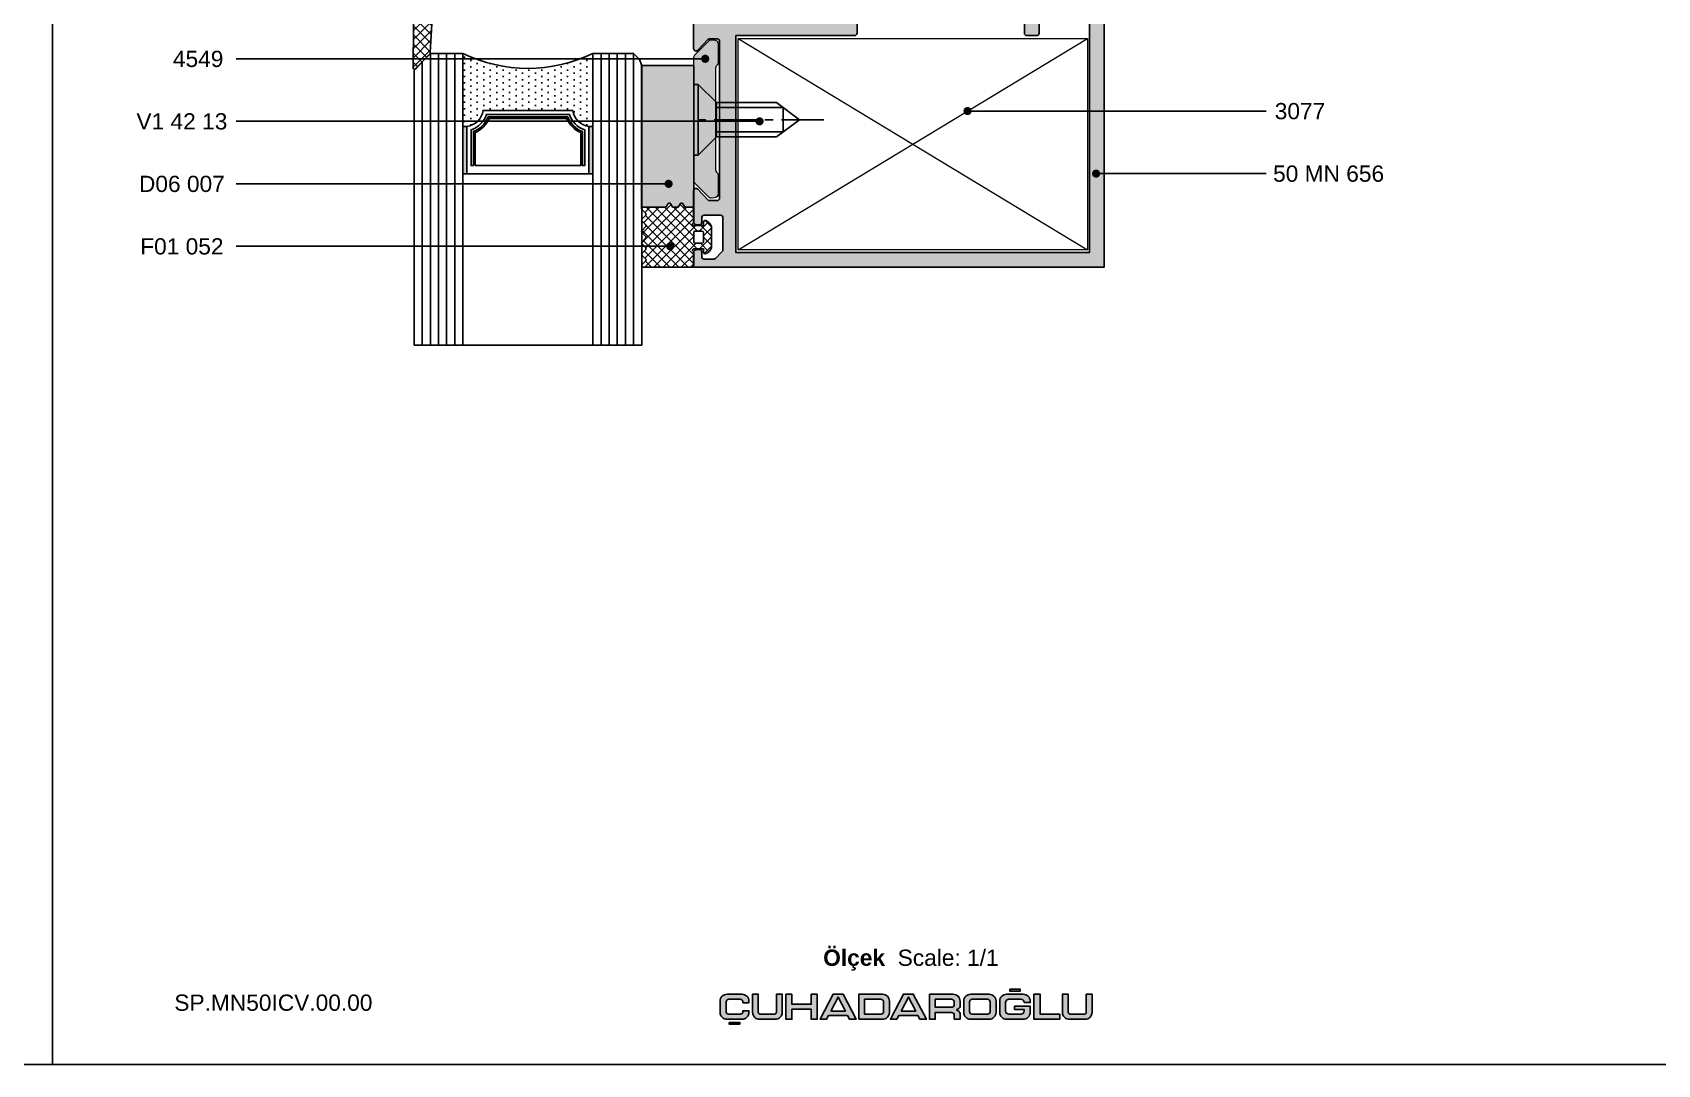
# Model space of a CAD drawing. Header units: millimetres. Extents: x 12 to 3612, y 18 to 315.
# Drawn here: x 2350 to 2550, y 17.9 to 144.8 of the extents above; entities that cross this region are included whole.
import ezdxf

# ---------------------------------------------------------------- set-up
doc = ezdxf.new("R2010")
doc.units = ezdxf.units.MM
doc.linetypes.add('AXES', pattern=[20, 12.5, -2.5, 2.5, -2.5])
for name, color, linetype in [('Aksesuar', 7, 'Continuous'), ('ANTET', 140, 'Continuous'), ('antet_k', 7, 'Continuous'), ('Bütil', 50, 'Continuous')]:
    doc.layers.add(name, color=color, linetype=linetype)
doc.styles.get("Standard").update_dxf_attribs({"font": 'arial.ttf'})
doc.dimstyles.new('ISO-25', dxfattribs={"dimtxt": 2.5, "dimasz": 2.5, "dimexe": 1.25, "dimexo": 0.625, "dimtad": 1, "dimtxsty": 'Standard', "dimcen": 2.5, "dimadec": 0, "dimazin": 0, "dimtfac": 1, "dimtmove": 0, "dimatfit": 3, "dimfxl": 1, "dimarcsym": 0})

# ---------------------------------------------------------------- blocks, each defined once
blk = doc.blocks.new('ÇUHADAROĞLU')
at = {"layer": 'ANTET'}
h = blk.add_hatch(color=7, dxfattribs=at)
h.paths.add_polyline_path([(159.1, 19.64, -0.414214), (159.42, 19.96), (160.84, 19.96, -0.414214), (161.16, 19.64), (161.16, 19.54), (161.9, 19.54), (161.9, 19.73, 0.414214), (161.05, 20.59), (159.21, 20.59, 0.414214), (158.36, 19.73), (158.36, 18.36, 0.414214), (159.21, 17.51), (161.05, 17.51, 0.414214), (161.9, 18.36), (161.9, 18.55), (161.16, 18.55), (161.16, 18.46, -0.414214), (160.84, 18.13), (159.42, 18.13, -0.414214), (159.1, 18.46)])
h.paths.add_polyline_path([(159.48, 17.12), (159.48, 16.9), (160.78, 16.9), (160.78, 17.12)])
h.paths.add_polyline_path([(165.15, 17.51, 0.414214), (166, 18.36), (166, 20.59), (165.29, 20.59), (165.29, 18.39, -0.414214), (165.03, 18.13), (163.32, 18.13, -0.414214), (163.06, 18.39), (163.06, 20.59), (162.35, 20.59), (162.35, 18.36, 0.414214), (163.2, 17.51)])
h.paths.add_polyline_path([(167.19, 18.73), (169.58, 18.73), (169.58, 17.51), (170.32, 17.51), (170.32, 20.59), (169.58, 20.59), (169.58, 19.36), (167.19, 19.36), (167.19, 20.59), (166.45, 20.59), (166.45, 17.51), (167.19, 17.51)])
h.paths.add_polyline_path([(170.66, 17.51), (171.46, 17.51), (171.69, 17.95), (174.05, 17.95), (174.29, 17.51), (175.09, 17.51), (173.48, 20.6), (172.27, 20.6)])
h.paths.add_polyline_path([(171.97, 18.49), (172.87, 20.23), (173.78, 18.49)], flags=16)
h.paths.add_polyline_path([(175.43, 17.51), (178.34, 17.51, 0.414214), (179.19, 18.36), (179.19, 19.73, 0.414214), (178.34, 20.59), (175.43, 20.59)])
h.paths.add_polyline_path([(176.14, 19.96), (178.15, 19.96, -0.414214), (178.47, 19.64), (178.47, 18.46, -0.414214), (178.15, 18.13), (176.14, 18.13)], flags=16)
h.paths.add_polyline_path([(180.34, 17.95), (182.7, 17.95), (182.94, 17.51), (183.74, 17.51), (182.13, 20.6), (180.92, 20.6), (179.31, 17.51), (180.11, 17.51)])
h.paths.add_polyline_path([(180.62, 18.49), (181.52, 20.23), (182.43, 18.49)], flags=16)
h.paths.add_polyline_path([(184.84, 18.34), (186.84, 18.34, -0.414214), (187.17, 18.02), (187.17, 17.51), (187.88, 17.51), (187.88, 18.21, 0.203358), (187.78, 18.44, 0.098259), (187.5, 18.62), (187.5, 18.7, 0.058399), (187.74, 18.83, 0.246853), (187.88, 19.09), (187.88, 19.73, 0.414214), (187.03, 20.59), (184.13, 20.59), (184.13, 17.51), (184.84, 17.51)])
h.paths.add_polyline_path([(184.84, 18.99), (184.84, 19.96), (186.82, 19.96, -0.414214), (187.17, 19.61), (187.17, 19.31, -0.414214), (186.84, 18.99)], flags=16)
h.paths.add_polyline_path([(191.45, 17.51, 0.414214), (192.31, 18.36), (192.31, 19.73, 0.414214), (191.45, 20.59), (189.19, 20.59, 0.414214), (188.33, 19.73), (188.33, 18.36, 0.414214), (189.19, 17.51)])
h.paths.add_polyline_path([(189.37, 18.13, -0.414214), (189.05, 18.46), (189.05, 19.64, -0.414214), (189.37, 19.96), (191.27, 19.96, -0.414214), (191.59, 19.64), (191.59, 18.46, -0.414214), (191.27, 18.13)], flags=16)
h.paths.add_polyline_path([(193.61, 17.51), (195.66, 17.51, 0.414214), (196.51, 18.36), (196.51, 19.11), (194.59, 19.11), (194.59, 18.7), (195.78, 18.7), (195.78, 18.54, -0.414214), (195.37, 18.13), (193.9, 18.13, -0.414214), (193.49, 18.54), (193.49, 19.55, -0.414214), (193.9, 19.96), (195.37, 19.96, -0.407741), (195.78, 19.56), (196.51, 19.56), (196.51, 19.73, 0.414214), (195.66, 20.59), (193.61, 20.59, 0.414214), (192.76, 19.73), (192.76, 18.36, 0.414214)])
h.paths.add_polyline_path([(195.28, 20.97), (195.28, 21.19), (193.99, 21.19), (193.99, 20.97)])
h.paths.add_polyline_path([(200.14, 17.51), (200.14, 18.13), (197.76, 18.13), (197.76, 20.59), (196.97, 20.59), (196.97, 17.51)])
h.paths.add_polyline_path([(201.2, 18.39), (201.2, 20.59), (200.48, 20.59), (200.48, 18.36, 0.414214), (201.34, 17.51), (203.28, 17.51, 0.414214), (204.13, 18.36), (204.13, 20.59), (203.42, 20.59), (203.42, 18.39, -0.414214), (203.16, 18.13), (201.46, 18.13, -0.414214)])
h = blk.add_hatch(color=7, dxfattribs=at)
h.paths.add_polyline_path([(159.1, 19.64, -0.414214), (159.42, 19.96), (160.84, 19.96, -0.414214), (161.16, 19.64), (161.16, 19.54), (161.9, 19.54), (161.9, 19.73, 0.414214), (161.05, 20.59), (159.21, 20.59, 0.414214), (158.36, 19.73), (158.36, 18.36, 0.414214), (159.21, 17.51), (161.05, 17.51, 0.414214), (161.9, 18.36), (161.9, 18.55), (161.16, 18.55), (161.16, 18.46, -0.414214), (160.84, 18.13), (159.42, 18.13, -0.414214), (159.1, 18.46)])
h.paths.add_polyline_path([(159.48, 17.12), (159.48, 16.9), (160.78, 16.9), (160.78, 17.12)])
h.paths.add_polyline_path([(165.15, 17.51, 0.414214), (166, 18.36), (166, 20.59), (165.29, 20.59), (165.29, 18.39, -0.414214), (165.03, 18.13), (163.32, 18.13, -0.414214), (163.06, 18.39), (163.06, 20.59), (162.35, 20.59), (162.35, 18.36, 0.414214), (163.2, 17.51)])
h.paths.add_polyline_path([(167.19, 18.73), (169.58, 18.73), (169.58, 17.51), (170.32, 17.51), (170.32, 20.59), (169.58, 20.59), (169.58, 19.36), (167.19, 19.36), (167.19, 20.59), (166.45, 20.59), (166.45, 17.51), (167.19, 17.51)])
h.paths.add_polyline_path([(170.66, 17.51), (171.46, 17.51), (171.69, 17.95), (174.05, 17.95), (174.29, 17.51), (175.09, 17.51), (173.48, 20.6), (172.27, 20.6)])
h.paths.add_polyline_path([(171.97, 18.49), (172.87, 20.23), (173.78, 18.49)], flags=16)
h.paths.add_polyline_path([(175.43, 17.51), (178.34, 17.51, 0.414214), (179.19, 18.36), (179.19, 19.73, 0.414214), (178.34, 20.59), (175.43, 20.59)])
h.paths.add_polyline_path([(176.14, 19.96), (178.15, 19.96, -0.414214), (178.47, 19.64), (178.47, 18.46, -0.414214), (178.15, 18.13), (176.14, 18.13)], flags=16)
h.paths.add_polyline_path([(180.34, 17.95), (182.7, 17.95), (182.94, 17.51), (183.74, 17.51), (182.13, 20.6), (180.92, 20.6), (179.31, 17.51), (180.11, 17.51)])
h.paths.add_polyline_path([(180.62, 18.49), (181.52, 20.23), (182.43, 18.49)], flags=16)
h.paths.add_polyline_path([(184.84, 18.34), (186.84, 18.34, -0.414214), (187.17, 18.02), (187.17, 17.51), (187.88, 17.51), (187.88, 18.21, 0.203358), (187.78, 18.44, 0.098259), (187.5, 18.62), (187.5, 18.7, 0.058399), (187.74, 18.83, 0.246853), (187.88, 19.09), (187.88, 19.73, 0.414214), (187.03, 20.59), (184.13, 20.59), (184.13, 17.51), (184.84, 17.51)])
h.paths.add_polyline_path([(184.84, 18.99), (184.84, 19.96), (186.82, 19.96, -0.414214), (187.17, 19.61), (187.17, 19.31, -0.414214), (186.84, 18.99)], flags=16)
h.paths.add_polyline_path([(191.45, 17.51, 0.414214), (192.31, 18.36), (192.31, 19.73, 0.414214), (191.45, 20.59), (189.19, 20.59, 0.414214), (188.33, 19.73), (188.33, 18.36, 0.414214), (189.19, 17.51)])
h.paths.add_polyline_path([(189.37, 18.13, -0.414214), (189.05, 18.46), (189.05, 19.64, -0.414214), (189.37, 19.96), (191.27, 19.96, -0.414214), (191.59, 19.64), (191.59, 18.46, -0.414214), (191.27, 18.13)], flags=16)
h.paths.add_polyline_path([(193.61, 17.51), (195.66, 17.51, 0.414214), (196.51, 18.36), (196.51, 19.11), (194.59, 19.11), (194.59, 18.7), (195.78, 18.7), (195.78, 18.54, -0.414214), (195.37, 18.13), (193.9, 18.13, -0.414214), (193.49, 18.54), (193.49, 19.55, -0.414214), (193.9, 19.96), (195.37, 19.96, -0.407741), (195.78, 19.56), (196.51, 19.56), (196.51, 19.73, 0.414214), (195.66, 20.59), (193.61, 20.59, 0.414214), (192.76, 19.73), (192.76, 18.36, 0.414214)])
h.paths.add_polyline_path([(195.28, 20.97), (195.28, 21.19), (193.99, 21.19), (193.99, 20.97)])
h.paths.add_polyline_path([(200.14, 17.51), (200.14, 18.13), (197.76, 18.13), (197.76, 20.59), (196.97, 20.59), (196.97, 17.51)])
h.paths.add_polyline_path([(201.2, 18.39), (201.2, 20.59), (200.48, 20.59), (200.48, 18.36, 0.414214), (201.34, 17.51), (203.28, 17.51, 0.414214), (204.13, 18.36), (204.13, 20.59), (203.42, 20.59), (203.42, 18.39, -0.414214), (203.16, 18.13), (201.46, 18.13, -0.414214)])
at = {"layer": 'ANTET', "color": 7}
for points in [[(159.42, 18.13, -0.414214), (159.1, 18.46), (159.1, 19.64, -0.414214), (159.42, 19.96), (160.84, 19.96, -0.414214), (161.16, 19.64), (161.16, 19.54), (161.9, 19.54), (161.9, 19.73, 0.414214), (161.05, 20.59), (159.21, 20.59, 0.414214), (158.36, 19.73), (158.36, 18.36, 0.414214), (159.21, 17.51), (161.05, 17.51, 0.414214), (161.9, 18.36), (161.9, 18.55), (161.16, 18.55), (161.16, 18.46, -0.414214), (160.84, 18.13)], [(159.42, 18.13, -0.414214), (159.1, 18.46), (159.1, 19.64, -0.414214), (159.42, 19.96), (160.84, 19.96, -0.414214), (161.16, 19.64), (161.16, 19.54), (161.9, 19.54), (161.9, 19.73, 0.414214), (161.05, 20.59), (159.21, 20.59, 0.414214), (158.36, 19.73), (158.36, 18.36, 0.414214), (159.21, 17.51), (161.05, 17.51, 0.414214), (161.9, 18.36), (161.9, 18.55), (161.16, 18.55), (161.16, 18.46, -0.414214), (160.84, 18.13)], [(165.03, 18.13), (163.32, 18.13, -0.414214), (163.06, 18.39), (163.06, 20.59), (162.35, 20.59), (162.35, 18.36, 0.414214), (163.2, 17.51), (165.15, 17.51, 0.414214), (166, 18.36), (166, 20.59), (165.29, 20.59), (165.29, 18.39, -0.414214)], [(165.03, 18.13), (163.32, 18.13, -0.414214), (163.06, 18.39), (163.06, 20.59), (162.35, 20.59), (162.35, 18.36, 0.414214), (163.2, 17.51), (165.15, 17.51, 0.414214), (166, 18.36), (166, 20.59), (165.29, 20.59), (165.29, 18.39, -0.414214)], [(175.43, 17.51), (175.43, 20.59), (178.34, 20.59, -0.414214), (179.19, 19.73), (179.19, 18.36, -0.414214), (178.34, 17.51)], [(175.43, 17.51), (175.43, 20.59), (178.34, 20.59, -0.414214), (179.19, 19.73), (179.19, 18.36, -0.414214), (178.34, 17.51)], [(187.88, 18.21), (187.88, 17.51), (187.17, 17.51), (187.17, 18.02, 0.414214), (186.84, 18.34), (184.84, 18.34), (184.84, 17.51), (184.13, 17.51), (184.13, 20.59), (187.03, 20.59, -0.414214), (187.88, 19.73), (187.88, 19.09, -0.246853), (187.74, 18.83, -0.058399), (187.5, 18.7), (187.5, 18.62, -0.098259), (187.78, 18.44, -0.203358)], [(187.88, 18.21), (187.88, 17.51), (187.17, 17.51), (187.17, 18.02, 0.414214), (186.84, 18.34), (184.84, 18.34), (184.84, 17.51), (184.13, 17.51), (184.13, 20.59), (187.03, 20.59, -0.414214), (187.88, 19.73), (187.88, 19.09, -0.246853), (187.74, 18.83, -0.058399), (187.5, 18.7), (187.5, 18.62, -0.098259), (187.78, 18.44, -0.203358)], [(191.45, 17.51), (189.19, 17.51, -0.414214), (188.33, 18.36), (188.33, 19.73, -0.414214), (189.19, 20.59), (191.45, 20.59, -0.414214), (192.31, 19.73), (192.31, 18.36, -0.414214)], [(191.45, 17.51), (189.19, 17.51, -0.414214), (188.33, 18.36), (188.33, 19.73, -0.414214), (189.19, 20.59), (191.45, 20.59, -0.414214), (192.31, 19.73), (192.31, 18.36, -0.414214)], [(195.78, 18.54), (195.78, 18.7), (194.59, 18.7), (194.59, 19.11), (196.51, 19.11), (196.51, 18.36, -0.414214), (195.66, 17.51), (193.61, 17.51, -0.414214), (192.76, 18.36), (192.76, 19.73, -0.414214), (193.61, 20.59), (195.66, 20.59, -0.414214), (196.51, 19.73), (196.51, 19.56), (195.78, 19.56, 0.407741), (195.37, 19.96), (193.9, 19.96, 0.414214), (193.49, 19.55), (193.49, 18.54, 0.414214), (193.9, 18.13), (195.37, 18.13, 0.414214)], [(195.78, 18.54), (195.78, 18.7), (194.59, 18.7), (194.59, 19.11), (196.51, 19.11), (196.51, 18.36, -0.414214), (195.66, 17.51), (193.61, 17.51, -0.414214), (192.76, 18.36), (192.76, 19.73, -0.414214), (193.61, 20.59), (195.66, 20.59, -0.414214), (196.51, 19.73), (196.51, 19.56), (195.78, 19.56, 0.407741), (195.37, 19.96), (193.9, 19.96, 0.414214), (193.49, 19.55), (193.49, 18.54, 0.414214), (193.9, 18.13), (195.37, 18.13, 0.414214)], [(201.34, 17.51), (203.28, 17.51, 0.414214), (204.13, 18.36), (204.13, 20.59), (203.42, 20.59), (203.42, 18.39, -0.414214), (203.16, 18.13), (201.46, 18.13, -0.414214), (201.2, 18.39), (201.2, 20.59), (200.48, 20.59), (200.48, 18.36, 0.414214)], [(201.34, 17.51), (203.28, 17.51, 0.414214), (204.13, 18.36), (204.13, 20.59), (203.42, 20.59), (203.42, 18.39, -0.414214), (203.16, 18.13), (201.46, 18.13, -0.414214), (201.2, 18.39), (201.2, 20.59), (200.48, 20.59), (200.48, 18.36, 0.414214)], [(178.47, 19.64, 0.414214), (178.15, 19.96), (176.14, 19.96), (176.14, 18.13), (178.15, 18.13, 0.414214), (178.47, 18.46)], [(178.47, 19.64, 0.414214), (178.15, 19.96), (176.14, 19.96), (176.14, 18.13), (178.15, 18.13, 0.414214), (178.47, 18.46)], [(186.82, 19.96, -0.414214), (187.17, 19.61), (187.17, 19.31, -0.414214), (186.84, 18.99), (184.84, 18.99), (184.84, 19.96)], [(186.82, 19.96, -0.414214), (187.17, 19.61), (187.17, 19.31, -0.414214), (186.84, 18.99), (184.84, 18.99), (184.84, 19.96)], [(191.59, 19.64), (191.59, 18.46, -0.414214), (191.27, 18.13), (189.37, 18.13, -0.414214), (189.05, 18.46), (189.05, 19.64, -0.414214), (189.37, 19.96), (191.27, 19.96, -0.414214)], [(191.59, 19.64), (191.59, 18.46, -0.414214), (191.27, 18.13), (189.37, 18.13, -0.414214), (189.05, 18.46), (189.05, 19.64, -0.414214), (189.37, 19.96), (191.27, 19.96, -0.414214)]]:
    blk.add_lwpolyline(points, format="xyb", close=True, dxfattribs=at)
for points in [[(167.19, 20.59), (167.19, 19.36), (169.58, 19.36), (169.58, 20.59), (170.32, 20.59), (170.32, 17.51), (169.58, 17.51), (169.58, 18.73), (167.19, 18.73), (167.19, 17.51), (166.45, 17.51), (166.45, 20.59)], [(167.19, 20.59), (167.19, 19.36), (169.58, 19.36), (169.58, 20.59), (170.32, 20.59), (170.32, 17.51), (169.58, 17.51), (169.58, 18.73), (167.19, 18.73), (167.19, 17.51), (166.45, 17.51), (166.45, 20.59)], [(171.46, 17.51), (171.69, 17.95), (174.05, 17.95), (174.29, 17.51), (175.09, 17.51), (173.48, 20.6), (172.27, 20.6), (170.66, 17.51)], [(171.46, 17.51), (171.69, 17.95), (174.05, 17.95), (174.29, 17.51), (175.09, 17.51), (173.48, 20.6), (172.27, 20.6), (170.66, 17.51)], [(171.97, 18.49), (173.78, 18.49), (172.87, 20.23)], [(171.97, 18.49), (173.78, 18.49), (172.87, 20.23)], [(180.11, 17.51), (180.34, 17.95), (182.7, 17.95), (182.94, 17.51), (183.74, 17.51), (182.13, 20.6), (180.92, 20.6), (179.31, 17.51)], [(180.11, 17.51), (180.34, 17.95), (182.7, 17.95), (182.94, 17.51), (183.74, 17.51), (182.13, 20.6), (180.92, 20.6), (179.31, 17.51)], [(180.62, 18.49), (182.43, 18.49), (181.52, 20.23)], [(180.62, 18.49), (182.43, 18.49), (181.52, 20.23)], [(193.99, 21.19), (193.99, 20.97), (195.28, 20.97), (195.28, 21.19)], [(193.99, 21.19), (193.99, 20.97), (195.28, 20.97), (195.28, 21.19)], [(196.97, 20.59), (196.97, 17.51), (200.14, 17.51), (200.14, 18.13), (197.76, 18.13), (197.76, 20.59)], [(196.97, 20.59), (196.97, 17.51), (200.14, 17.51), (200.14, 18.13), (197.76, 18.13), (197.76, 20.59)], [(159.48, 17.12), (159.48, 16.9), (160.78, 16.9), (160.78, 17.12)], [(159.48, 17.12), (159.48, 16.9), (160.78, 16.9), (160.78, 17.12)]]:
    blk.add_lwpolyline(points, close=True, dxfattribs=at)
blk = doc.blocks.new('SP.KTGR.1A')
at = {"insert": (-248.38, 1804.14), "char_height": 2, "width": 54.4479, "attachment_point": 1}
blk.add_mtext('{\\pxql;\\fArial Unicode MS|b0|i0|c0|p34;{\\C7;SP.MN50ICV.00.00}}', dxfattribs=at)
blk = doc.blocks.new('MN50 ICV SİP. KAT. SYF.')
at = {"layer": 'antet_k', "color": 252}
blk.add_lwpolyline([(196.74, 36.05), (196.74, 333.05), (406.74, 333.05), (406.74, 36.05)], close=True, dxfattribs=at)
for name, p in [('SP.KTGR.1A', (460.11, -1759.48)), ('ÇUHADAROĞLU', (120.53, 24.11))]:
    blk.add_blockref(name, p)
blk = doc.blocks.new('50MN656')
at = {"ltscale": 10}
h = blk.add_hatch(color=252, dxfattribs=at)
h.paths.add_polyline_path([(-1916.18, 2800.19), (-1916.18, 2850.69), (-1970.88, 2850.69, 0.414214), (-1971.18, 2850.39), (-1971.18, 2846.19), (-1969.82, 2846.19, 0.267949), (-1969.56, 2846.34), (-1969.32, 2846.74, 0.57735), (-1969.58, 2847.19), (-1969.98, 2847.19), (-1969.98, 2848.39, -0.414214), (-1969.48, 2848.89), (-1966.08, 2848.89, -0.414214), (-1965.58, 2848.39), (-1965.58, 2847.19), (-1965.98, 2847.19, 0.57735), (-1966.24, 2846.74), (-1966.01, 2846.34, 0.267949), (-1965.75, 2846.19), (-1963.51, 2846.19, 0.267949), (-1963.25, 2846.34), (-1963.02, 2846.74, 0.57735), (-1963.28, 2847.19), (-1964.18, 2847.19), (-1964.18, 2848.89), (-1949.18, 2848.89), (-1949.18, 2847.19), (-1950.19, 2847.19, 0.520567), (-1950.47, 2846.79), (-1950.3, 2846.32, 0.315299), (-1949.83, 2845.99), (-1949.18, 2845.99), (-1949.18, 2842.69), (-1950.38, 2842.69, 0.198912), (-1950.6, 2842.61), (-1950.82, 2842.38, -0.198912), (-1951.03, 2842.29), (-1953.18, 2842.29, 0.414214), (-1953.68, 2841.79), (-1953.68, 2838.55, 0.267949), (-1953.53, 2838.29), (-1953.43, 2838.23, 0.131652), (-1953.28, 2838.19), (-1952.48, 2838.19, 0.414214), (-1952.18, 2838.49), (-1952.18, 2839.5, 0.065543), (-1952.19, 2839.57), (-1952.47, 2840.62, -0.57735), (-1952.11, 2840.98), (-1951.06, 2840.7, 0.065543), (-1950.99, 2840.69), (-1950.68, 2840.69, 0.065543), (-1950.61, 2840.7), (-1949.56, 2840.98, -0.493145), (-1949.18, 2840.69), (-1949.18, 2830.99), (-1948.88, 2830.69), (-1949.18, 2830.39), (-1949.18, 2820.69, -0.493145), (-1949.56, 2820.4), (-1950.61, 2820.68, 0.065543), (-1950.68, 2820.69), (-1950.99, 2820.69, 0.065543), (-1951.06, 2820.68), (-1952.11, 2820.4, -0.57735), (-1952.47, 2820.77), (-1952.19, 2821.82, 0.065543), (-1952.18, 2821.89), (-1952.18, 2822.89, 0.414214), (-1952.48, 2823.19), (-1953.28, 2823.19, 0.131652), (-1953.43, 2823.15), (-1953.53, 2823.1, 0.267949), (-1953.68, 2822.84), (-1953.68, 2819.19, 0.414214), (-1953.18, 2818.69), (-1952.48, 2818.69, 0.198912), (-1952.27, 2818.78), (-1952.05, 2819.01, -0.198912), (-1951.84, 2819.09), (-1951.03, 2819.09, -0.198912), (-1950.82, 2819.01), (-1950.6, 2818.78, 0.198912), (-1950.38, 2818.69), (-1946.78, 2818.69, -0.414214), (-1946.48, 2818.39), (-1946.48, 2809.49, -0.414214), (-1946.78, 2809.19), (-1953.38, 2809.19, 0.414214), (-1953.68, 2808.89), (-1953.68, 2807.49, 0.414214), (-1953.38, 2807.19), (-1946.78, 2807.19, -0.414214), (-1946.48, 2806.89), (-1946.48, 2800.49, 0.414214), (-1946.18, 2800.19), (-1943.08, 2800.19, 0.680876), (-1942.88, 2800.71), (-1944.19, 2801.93, -0.208), (-1944.28, 2802.15), (-1944.28, 2803.09, -0.414214), (-1943.98, 2803.39), (-1924.68, 2803.39, -0.414214), (-1924.38, 2803.09), (-1924.38, 2802.15, -0.208), (-1924.48, 2801.93), (-1925.79, 2800.71, 0.680876), (-1925.58, 2800.19), (-1921.74, 2800.19, 0.267949), (-1921.48, 2800.34), (-1921.42, 2800.44, 0.131652), (-1921.38, 2800.59), (-1921.38, 2800.89, 0.414214), (-1921.68, 2801.19), (-1922.28, 2801.19, -0.414214), (-1922.58, 2801.49), (-1922.58, 2803.49, -0.414214), (-1922.28, 2803.79), (-1918.31, 2803.79, -0.198912), (-1918.1, 2803.71), (-1917.27, 2802.88, -0.198912), (-1917.18, 2802.67), (-1917.18, 2801.49, -0.414214), (-1917.48, 2801.19), (-1918.08, 2801.19, 0.414214), (-1918.38, 2800.89), (-1918.38, 2800.59, 0.131652), (-1918.34, 2800.44), (-1918.29, 2800.34, 0.267949), (-1918.03, 2800.19)])
h.paths.add_polyline_path([(-1944.68, 2819.99), (-1944.68, 2805.39), (-1917.98, 2805.39), (-1917.98, 2848.89), (-1947.18, 2848.89), (-1947.18, 2842.99, 0.414214), (-1946.88, 2842.69), (-1944.98, 2842.69, -0.414214), (-1944.68, 2842.39), (-1944.68, 2841.19, -0.414214), (-1944.98, 2840.89), (-1946.88, 2840.89, 0.414214), (-1947.18, 2840.59), (-1947.18, 2820.29), (-1944.98, 2820.29, -0.414214)], flags=16)
at = {"color": 252, "ltscale": 10}
for points in [[(-1916.18, 2800.19), (-1916.18, 2850.69), (-1970.88, 2850.69, 0.414214), (-1971.18, 2850.39), (-1971.18, 2846.19), (-1969.82, 2846.19, 0.267949), (-1969.56, 2846.34), (-1969.32, 2846.74, 0.57735), (-1969.58, 2847.19), (-1969.98, 2847.19), (-1969.98, 2848.39, -0.414214), (-1969.48, 2848.89), (-1966.08, 2848.89, -0.414214), (-1965.58, 2848.39), (-1965.58, 2847.19), (-1965.98, 2847.19, 0.57735), (-1966.24, 2846.74), (-1966.01, 2846.34, 0.267949), (-1965.75, 2846.19), (-1963.51, 2846.19, 0.267949), (-1963.25, 2846.34), (-1963.02, 2846.74, 0.57735), (-1963.28, 2847.19), (-1964.18, 2847.19), (-1964.18, 2848.89), (-1949.18, 2848.89), (-1949.18, 2847.19), (-1950.19, 2847.19, 0.520567), (-1950.47, 2846.79), (-1950.3, 2846.32, 0.315299), (-1949.83, 2845.99), (-1949.18, 2845.99), (-1949.18, 2842.69), (-1950.38, 2842.69, 0.198912), (-1950.6, 2842.61), (-1950.82, 2842.38, -0.198912), (-1951.03, 2842.29), (-1953.18, 2842.29, 0.414214), (-1953.68, 2841.79), (-1953.68, 2838.55, 0.267949), (-1953.53, 2838.29), (-1953.43, 2838.23, 0.131652), (-1953.28, 2838.19), (-1952.48, 2838.19, 0.414214), (-1952.18, 2838.49), (-1952.18, 2839.5, 0.065543), (-1952.19, 2839.57), (-1952.47, 2840.62, -0.57735), (-1952.11, 2840.98), (-1951.06, 2840.7, 0.065543), (-1950.99, 2840.69), (-1950.68, 2840.69, 0.065543), (-1950.61, 2840.7), (-1949.56, 2840.98, -0.493145), (-1949.18, 2840.69), (-1949.18, 2830.99), (-1948.88, 2830.69), (-1949.18, 2830.39), (-1949.18, 2820.69, -0.493145), (-1949.56, 2820.4), (-1950.61, 2820.68, 0.065543), (-1950.68, 2820.69), (-1950.99, 2820.69, 0.065543), (-1951.06, 2820.68), (-1952.11, 2820.4, -0.57735), (-1952.47, 2820.77), (-1952.19, 2821.82, 0.065543), (-1952.18, 2821.89), (-1952.18, 2822.89, 0.414214), (-1952.48, 2823.19), (-1953.28, 2823.19, 0.131652), (-1953.43, 2823.15), (-1953.53, 2823.1, 0.267949), (-1953.68, 2822.84), (-1953.68, 2819.19, 0.414214), (-1953.18, 2818.69), (-1952.48, 2818.69, 0.198912), (-1952.27, 2818.78), (-1952.05, 2819.01, -0.198912), (-1951.84, 2819.09), (-1951.03, 2819.09, -0.198912), (-1950.82, 2819.01), (-1950.6, 2818.78, 0.198912), (-1950.38, 2818.69), (-1946.78, 2818.69, -0.414214), (-1946.48, 2818.39), (-1946.48, 2809.49, -0.414214), (-1946.78, 2809.19), (-1953.38, 2809.19, 0.414214), (-1953.68, 2808.89), (-1953.68, 2807.49, 0.414214), (-1953.38, 2807.19), (-1946.78, 2807.19, -0.414214), (-1946.48, 2806.89), (-1946.48, 2800.49, 0.414214), (-1946.18, 2800.19), (-1943.08, 2800.19, 0.680876), (-1942.88, 2800.71), (-1944.19, 2801.93, -0.208), (-1944.28, 2802.15), (-1944.28, 2803.09, -0.414214), (-1943.98, 2803.39), (-1924.68, 2803.39, -0.414214), (-1924.38, 2803.09), (-1924.38, 2802.15, -0.208), (-1924.48, 2801.93), (-1925.79, 2800.71, 0.680876), (-1925.58, 2800.19), (-1921.74, 2800.19, 0.267949), (-1921.48, 2800.34), (-1921.42, 2800.44, 0.131652), (-1921.38, 2800.59), (-1921.38, 2800.89, 0.414214), (-1921.68, 2801.19), (-1922.28, 2801.19, -0.414214), (-1922.58, 2801.49), (-1922.58, 2803.49, -0.414214), (-1922.28, 2803.79), (-1918.31, 2803.79, -0.198912), (-1918.1, 2803.71), (-1917.27, 2802.88, -0.198912), (-1917.18, 2802.67), (-1917.18, 2801.49, -0.414214), (-1917.48, 2801.19), (-1918.08, 2801.19, 0.414214), (-1918.38, 2800.89), (-1918.38, 2800.59, 0.131652), (-1918.34, 2800.44), (-1918.29, 2800.34, 0.267949), (-1918.03, 2800.19)], [(-1947.18, 2840.59, -0.414214), (-1946.88, 2840.89), (-1944.98, 2840.89, 0.414214), (-1944.68, 2841.19), (-1944.68, 2842.39, 0.414214), (-1944.98, 2842.69), (-1946.88, 2842.69, -0.414214), (-1947.18, 2842.99), (-1947.18, 2848.89), (-1917.98, 2848.89), (-1917.98, 2805.39), (-1944.68, 2805.39), (-1944.68, 2819.99, 0.414214), (-1944.98, 2820.29), (-1947.18, 2820.29)]]:
    blk.add_lwpolyline(points, format="xyb", close=True, dxfattribs=at)
blk = doc.blocks.new('16-4549')
blk.add_hatch(color=254).paths.add_polyline_path([(-897.95, 2364.23), (-891.71, 2364.23, 0.201513), (-891.35, 2364.38, -0.201513), (-891, 2364.53), (-888.74, 2364.53, -0.388879), (-888.24, 2364.07), (-888.2, 2363.68, -0.221695), (-888.29, 2363.44), (-890.06, 2361.67, -0.198912), (-890.41, 2361.53), (-897.95, 2361.53), (-905.49, 2361.53, -0.198912), (-905.85, 2361.67), (-907.62, 2363.44, -0.221695), (-907.7, 2363.68), (-907.67, 2364.07, -0.388879), (-907.17, 2364.53), (-904.91, 2364.53, -0.201513), (-904.55, 2364.38, 0.201513), (-904.2, 2364.23)])
at = {"color": 254, "linetype": 'Continuous', "lineweight": 15}
blk.add_lwpolyline([(-897.95, 2364.23), (-891.71, 2364.23, 0.201513), (-891.35, 2364.38, -0.201513), (-891, 2364.53), (-888.74, 2364.53, -0.388879), (-888.24, 2364.07), (-888.2, 2363.68, -0.221695), (-888.29, 2363.44), (-890.06, 2361.67, -0.198912), (-890.41, 2361.53), (-897.95, 2361.53), (-905.49, 2361.53, -0.198912), (-905.85, 2361.67), (-907.62, 2363.44, -0.221695), (-907.7, 2363.68), (-907.67, 2364.07, -0.388879), (-907.17, 2364.53), (-904.91, 2364.53, -0.201513), (-904.55, 2364.38, 0.201513), (-904.2, 2364.23)], format="xyb", close=True, dxfattribs=at)
blk = doc.blocks.new('F01052')
h = blk.add_hatch()
h.set_pattern_fill('ANSI37', color=35, scale=0.25, angle=270, style=0)
h.set_pattern_definition([(225, (-1268.0863, 647.678), (-0.561266, 0.561266), []), (135, (-1268.0863, 647.678), (0.561266, 0.561266), [])])
h.paths.add_polyline_path([(-1873.64, 2793.09), (-1874.04, 2793.32, -0.57735), (-1874.04, 2793.67), (-1873.64, 2793.9), (-1873.64, 2794.59), (-1874.04, 2794.82, -0.57735), (-1874.04, 2795.17), (-1873.64, 2795.4), (-1873.64, 2796.3, -0.414214), (-1873.44, 2796.5), (-1871.83, 2796.5, -0.245393), (-1871.67, 2796.41, 0.734238), (-1871.39, 2796.5), (-1871.39, 2797.7), (-1871.79, 2797.7, -0.57735), (-1871.97, 2798), (-1871.85, 2798.2, -0.267949), (-1870.98, 2798.7), (-1868.9, 2798.7, -0.267949), (-1868.03, 2798.2), (-1867.92, 2798, -0.57735), (-1868.09, 2797.7), (-1868.49, 2797.7), (-1868.49, 2796.5, 0.734238), (-1868.22, 2796.41, -0.245393), (-1868.06, 2796.5), (-1866.44, 2796.5, -0.414214), (-1866.24, 2796.3), (-1866.24, 2790.3, -0.668179), (-1866.58, 2790.15), (-1867, 2790.57, 0.414214), (-1867.28, 2790.57), (-1867.7, 2790.15, -0.414214), (-1867.98, 2790.15), (-1868.4, 2790.57, 0.414214), (-1868.68, 2790.57), (-1869.1, 2790.15, -0.414214), (-1869.38, 2790.15), (-1869.8, 2790.57, 0.414214), (-1870.08, 2790.57), (-1870.5, 2790.15, -0.414214), (-1870.78, 2790.15), (-1871.2, 2790.57, 0.414214), (-1871.48, 2790.57), (-1871.9, 2790.15, -0.414214), (-1872.18, 2790.15), (-1872.6, 2790.57, 0.414214), (-1872.88, 2790.57), (-1873.3, 2790.15, -0.668179), (-1873.64, 2790.3)])
h.paths.add_polyline_path([(-1869.19, 2797.5, 0.414213), (-1869.39, 2797.7), (-1870.49, 2797.7, 0.414213), (-1870.69, 2797.5), (-1870.69, 2796.7, 0.414214), (-1870.49, 2796.5), (-1869.39, 2796.5, 0.414214), (-1869.19, 2796.7)], flags=16)
at = {"color": 35}
for points in [[(-1873.64, 2793.09), (-1874.04, 2793.32, -0.57735), (-1874.04, 2793.67), (-1873.64, 2793.9), (-1873.64, 2794.59), (-1874.04, 2794.82, -0.57735), (-1874.04, 2795.17), (-1873.64, 2795.4), (-1873.64, 2796.3, -0.414214), (-1873.44, 2796.5), (-1871.83, 2796.5, -0.245393), (-1871.67, 2796.41, 0.734238), (-1871.39, 2796.5), (-1871.39, 2797.7), (-1871.79, 2797.7, -0.57735), (-1871.97, 2798), (-1871.85, 2798.2, -0.267949), (-1870.98, 2798.7), (-1868.9, 2798.7, -0.267949), (-1868.03, 2798.2), (-1867.92, 2798, -0.57735), (-1868.09, 2797.7), (-1868.49, 2797.7), (-1868.49, 2796.5, 0.734238), (-1868.22, 2796.41, -0.245393), (-1868.06, 2796.5), (-1866.44, 2796.5, -0.414214), (-1866.24, 2796.3), (-1866.24, 2790.3, -0.668179), (-1866.58, 2790.15), (-1867, 2790.57, 0.414214), (-1867.28, 2790.57), (-1867.7, 2790.15, -0.414214), (-1867.98, 2790.15), (-1868.4, 2790.57, 0.414214), (-1868.68, 2790.57), (-1869.1, 2790.15, -0.414214), (-1869.38, 2790.15), (-1869.8, 2790.57, 0.414214), (-1870.08, 2790.57), (-1870.5, 2790.15, -0.414214), (-1870.78, 2790.15), (-1871.2, 2790.57, 0.414214), (-1871.48, 2790.57), (-1871.9, 2790.15, -0.414214), (-1872.18, 2790.15), (-1872.6, 2790.57, 0.414214), (-1872.88, 2790.57), (-1873.3, 2790.15, -0.668179), (-1873.64, 2790.3)], [(-1869.19, 2797.5, 0.414213), (-1869.39, 2797.7), (-1870.49, 2797.7, 0.414213), (-1870.69, 2797.5), (-1870.69, 2796.7, 0.414214), (-1870.49, 2796.5), (-1869.39, 2796.5, 0.414214), (-1869.19, 2796.7)]]:
    blk.add_lwpolyline(points, format="xyb", close=True, dxfattribs=at)
blk = doc.blocks.new('D06007-1')
blk.add_hatch(color=0).paths.add_polyline_path([(-2123.72, 2790.41), (-2123.72, 2793.21), (-2124.12, 2793.44, -0.57735), (-2124.12, 2793.79), (-2123.72, 2794.02), (-2123.72, 2794.71), (-2124.12, 2794.94, -0.57735), (-2124.12, 2795.29), (-2123.72, 2795.52), (-2123.72, 2796.41, -0.414214), (-2123.52, 2796.61), (-2141.13, 2796.61), (-2141.13, 2790.21), (-2123.52, 2790.21, -0.414214)])
blk.add_lwpolyline([(-2123.72, 2790.41), (-2123.72, 2793.21), (-2124.12, 2793.44, -0.57735), (-2124.12, 2793.79), (-2123.72, 2794.02), (-2123.72, 2794.71), (-2124.12, 2794.94, -0.57735), (-2124.12, 2795.29), (-2123.72, 2795.52), (-2123.72, 2796.41, -0.414214), (-2123.52, 2796.61), (-2141.13, 2796.61), (-2141.13, 2790.21), (-2123.52, 2790.21, -0.414214)], format="xyb", close=True)
blk = doc.blocks.new('3077 - K.T')
at = {"color": 0, "linetype": 'Continuous', "lineweight": 15}
for p, q in [((921.07, 469.6), (947.07, 512.6)), ((947.07, 469.6), (921.07, 512.6))]:
    blk.add_line(p, q, dxfattribs=at)
blk.add_lwpolyline([(921.07, 469.6), (921.07, 512.6), (947.07, 512.6), (947.07, 469.6)], close=True, dxfattribs=at)
blk = doc.blocks.new('F05022')
h = blk.add_hatch()
h.set_pattern_fill('ANSI37', color=35, scale=0.25, angle=270, style=0)
h.paths.add_polyline_path([(869.85, 69.3, 0.414214), (870.05, 69.1), (882, 69.1), (897.14, 68.97, 0.668179), (897.27, 69.31), (895.48, 70.99, 0.198913), (895.26, 71.07), (888.24, 71.48, -0.277325), (885.53, 72.98), (883.43, 76.62, 0.267949), (879.1, 79.12), (877.29, 79.12, 0.414214), (876.99, 78.82), (876.99, 77.31, 0.245392), (877.07, 77.14, -0.734239), (876.99, 76.87), (875.79, 76.87), (875.79, 77.27, 0.57735), (875.49, 77.44), (875.29, 77.33, 0.267949), (874.79, 76.46), (874.79, 74.38, 0.267949), (875.29, 73.51), (875.49, 73.4, 0.577351), (875.79, 73.57), (875.79, 73.97), (876.99, 73.97, -0.734239), (877.07, 73.7, 0.245392), (876.99, 73.53), (876.99, 71.3, -0.414214), (876.79, 71.1), (871.85, 71.1, -0.414214), (871.65, 71.3), (871.65, 73.9, 0.414213), (871.45, 74.1), (870.05, 74.1, 0.414213), (869.85, 73.9)])
h.paths.add_polyline_path([(878.29, 71.4, 0.414214), (878.59, 71.1), (884.02, 71.1, 0.57735), (884.46, 71.85), (882.13, 75.87, 0.248012), (879.36, 77.61), (879.36, 77.61, 0.436287), (878.29, 76.61)], flags=16)
h.paths.add_polyline_path([(875.79, 75.97), (875.79, 74.87, 0.414211), (875.99, 74.67), (876.79, 74.67, 0.414215), (876.99, 74.87), (876.99, 75.97, 0.414215), (876.79, 76.17), (875.99, 76.17, 0.414211)], flags=16)
at = {"color": 35}
for points in [[(897.27, 69.31), (895.48, 70.99, 0.198913), (895.26, 71.07), (888.24, 71.48, -0.277325), (885.53, 72.98), (883.43, 76.62, 0.267949), (879.1, 79.12), (877.29, 79.12, 0.414214), (876.99, 78.82), (876.99, 77.31, 0.245392), (877.07, 77.14, -0.734239), (876.99, 76.87), (875.79, 76.87), (875.79, 77.27, 0.57735), (875.49, 77.44), (875.29, 77.33, 0.267949), (874.79, 76.46), (874.79, 74.38, 0.267949), (875.29, 73.51), (875.49, 73.4, 0.577351), (875.79, 73.57), (875.79, 73.97), (876.99, 73.97, -0.734239), (877.07, 73.7, 0.245392), (876.99, 73.53), (876.99, 71.3, -0.414214), (876.79, 71.1), (871.85, 71.1, -0.414214), (871.65, 71.3), (871.65, 73.9, 0.414213), (871.45, 74.1), (870.05, 74.1, 0.414213), (869.85, 73.9), (869.85, 69.3, 0.414214), (870.05, 69.1), (882, 69.1), (897.14, 68.97, 0.668179)], [(875.99, 74.67, -0.414211), (875.79, 74.87), (875.79, 75.97, -0.414211), (875.99, 76.17), (876.79, 76.17, -0.414215), (876.99, 75.97), (876.99, 74.87, -0.414215), (876.79, 74.67)], [(884.02, 71.1), (878.59, 71.1, -0.414214), (878.29, 71.4), (878.29, 76.61, -0.436287), (879.36, 77.61, 0), (879.36, 77.61, -0.248012), (882.13, 75.87), (884.46, 71.85, -0.57735)]]:
    blk.add_lwpolyline(points, format="xyb", close=True, dxfattribs=at)
blk = doc.blocks.new('V1 42 13')
at = {"color": 0, "ltscale": 0.128779}
for p, q in [((-2279.01, 120.92), (-2279.01, 129.62)), ((-2279.01, 129.62), (-2278.46, 129.62)), ((-2278.46, 120.92), (-2278.46, 129.62)), ((-2276.21, 127.37), (-2278.46, 129.62)), ((-2276.21, 127.37), (-2268.81, 127.37)), ((-2276.21, 123.17), (-2276.21, 127.37)), ((-2268, 126.76), (-2276.21, 126.76)), ((-2268.81, 127.37), (-2266.01, 125.27)), ((-2268, 123.78), (-2268, 126.76)), ((-2268.81, 123.17), (-2266.01, 125.27)), ((-2276.21, 123.17), (-2278.46, 120.92)), ((-2268, 123.78), (-2276.21, 123.78)), ((-2276.21, 123.17), (-2268.81, 123.17)), ((-2279.01, 120.92), (-2278.46, 120.92))]:
    blk.add_line(p, q, dxfattribs=at)
at = {"color": 0, "linetype": 'AXES', "ltscale": 0.414385}
blk.add_line((-2263.01, 125.27), (-2279.01, 125.27), dxfattribs=at)
blk = doc.blocks.new('CAM (28 mm - 3)')
for points in [[(-2030.51, 2821.74), (-2030.51, 2827.56), (-2031.01, 2827.56), (-2031.01, 2821.74), (-2031.01, 2821.74)], [(-2015.01, 2821.74), (-2015.01, 2827.56), (-2015.01, 2827.56), (-2015.51, 2827.56), (-2015.51, 2822.03), (-2015.51, 2821.74), (-2015.01, 2821.74)]]:
    blk.add_hatch(color=2).paths.add_polyline_path(points)
at = {"layer": 'Aksesuar'}
h = blk.add_hatch(dxfattribs=at)
h.set_pattern_fill('DOTS', color=143, scale=0.5, angle=270)
h.set_pattern_definition([(270, (-4373.8767, 4213.5056), (-0.79375, -0.396875), [0, -0.79375])])
h.paths.add_polyline_path([(-2028.53, 2819.76), (-2017.49, 2819.76, -0.339505), (-2015.51, 2821.74), (-2015.01, 2821.74), (-2015.01, 2817.76), (-2015.01, 2817.76), (-2015.01, 2816.22), (-2015.01, 2812.76, 0.22997), (-2031.01, 2812.76), (-2031.01, 2816.22), (-2031.01, 2817.76), (-2031.01, 2818.48), (-2031.01, 2821.74), (-2030.51, 2821.74, -0.339506)])
at = {"layer": 'Aksesuar', "color": 143}
for p, q in [((-2036.01, 2848.64), (-2036.01, 2813.76)), ((-2035.01, 2848.64), (-2035.01, 2812.76)), ((-2034.01, 2848.64), (-2034.01, 2812.76)), ((-2033.01, 2848.64), (-2033.01, 2812.76)), ((-2032.01, 2848.64), (-2032.01, 2812.76)), ((-2014.01, 2848.64), (-2014.01, 2812.76)), ((-2013.01, 2848.64), (-2013.01, 2812.76)), ((-2012.01, 2848.64), (-2012.01, 2812.76)), ((-2011.01, 2848.64), (-2011.01, 2812.76)), ((-2010.01, 2848.64), (-2010.01, 2812.76))]:
    blk.add_line(p, q, dxfattribs=at)
at = {"layer": 'Aksesuar', "color": 143, "elevation": 0, "flags": 128}
blk.add_lwpolyline([(-2037.01, 2848.64), (-2031.01, 2848.64), (-2031.01, 2827.56), (-2031.01, 2827.56), (-2031.01, 2821.74), (-2031.01, 2821.74), (-2031.01, 2817.76), (-2031.01, 2812.76), (-2035.01, 2812.76), (-2037.01, 2814.76), (-2037.01, 2823.66)], close=True, dxfattribs=at)
at = {"layer": 'Aksesuar', "color": 143, "flags": 128}
for points in [[(-2015.01, 2827.56), (-2015.01, 2848.64), (-2031.01, 2848.64), (-2031.01, 2827.56), (-2030.51, 2827.56), (-2028.81, 2827.56), (-2017.21, 2827.56), (-2015.51, 2827.56)], [(-2009.01, 2823.66), (-2009.01, 2848.64), (-2015.01, 2848.64), (-2015.01, 2827.56), (-2015.01, 2827.56), (-2015.01, 2821.74), (-2015.01, 2821.74), (-2015.01, 2817.76), (-2015.01, 2812.76), (-2010.01, 2812.76), (-2009.26, 2813.5), (-2009.26, 2813.52), (-2009.01, 2814.25)]]:
    blk.add_lwpolyline(points, close=True, dxfattribs=at)
for points in [[(-2030.51, 2827.56), (-2030.51, 2821.74, -0.339506), (-2028.53, 2819.76), (-2017.49, 2819.76, -0.339506), (-2015.51, 2821.74), (-2015.51, 2822.03), (-2015.51, 2827.56), (-2017.21, 2827.56), (-2028.81, 2827.56)], [(-2029.71, 2826.56), (-2030.01, 2826.56), (-2030.01, 2822.14, -0.253025), (-2028.12, 2820.26), (-2017.89, 2820.26, -0.253025), (-2016.01, 2822.14), (-2016.01, 2826.56), (-2016.31, 2826.56), (-2016.31, 2822.36, 0.214531), (-2018.11, 2820.56), (-2027.91, 2820.56, 0.214531), (-2029.71, 2822.36)], [(-2029.51, 2826.56), (-2028.81, 2826.56), (-2017.21, 2826.56), (-2016.51, 2826.56), (-2016.51, 2822.49, 0.192571), (-2018.24, 2820.76), (-2027.77, 2820.76, 0.192571), (-2029.51, 2822.49)]]:
    blk.add_lwpolyline(points, format="xyb", close=True, dxfattribs=at)
at = {"layer": 'Aksesuar', "color": 143, "elevation": 0, "flags": 128}
blk.add_lwpolyline([(-2015.01, 2812.76), (-2015.01, 2821.74), (-2015.51, 2821.74, 0.339505), (-2017.49, 2819.76), (-2028.53, 2819.76, 0.339506), (-2030.51, 2821.74), (-2031.01, 2821.74), (-2031.01, 2812.76, -0.22997)], format="xyb", close=True, dxfattribs=at)
at = {"layer": 'Bütil'}
for points in [[(-2031.01, 2821.74), (-2031.01, 2827.56), (-2030.51, 2827.56), (-2030.51, 2821.74)], [(-2015.01, 2821.74), (-2015.01, 2827.56), (-2015.51, 2827.56), (-2015.51, 2821.74)]]:
    blk.add_lwpolyline(points, close=True, dxfattribs=at)

msp = doc.modelspace()

# ---------------------------------------------------------------- block references
for name, p in [('MN50 ICV SİP. KAT. SYF.', (1945.735, -18.174)), ('V1 42 13', (4710.384, 8.833))]:
    msp.add_blockref(name, p)
at = {"rotation": 270}
for name, p in [('50MN656', (-368.822, -1800.229)), ('F05022', (2327.877, 1037.628)), ('3077 - K.T', (1967.226, 1065.18)), ('16-4549', (69.846, -763.758)), ('D06007-1', (-365.24, -2000.365)), ('F01052', (-365.122, -1750.286))]:
    msp.add_blockref(name, p, dxfattribs=at)
at = {"xscale": -1, "rotation": 180}
msp.add_blockref('CAM (28 mm - 3)', (4433.981, 2955.015), dxfattribs=at)
at = {"layer": 'Aksesuar', "color": 0}
msp.add_blockref('MN50 ICV SİP. KAT. SYF.', (2155.735, -18.174), dxfattribs=at)

# ---------------------------------------------------------------- texts
at = {"color": 0, "ltscale": 0.5, "char_height": 2, "width": 17.3969, "attachment_point": 9}
for s, insert in [('{\\pxqc;\\fArial|b0|i0|c162|p34;4549}', (2379.094, 140.559)), ('{\\pxqc;\\fArial|b0|i0|c162|p34;3077}', (2514.676, 134.13)), ('{\\pxqc;\\fArial|b0|i0|c162|p34;V1 42 13}', (2377.094, 132.871)), ('{\\pxqc;\\fArial|b0|i0|c162|p34;50 MN 656}', (2518.196, 126.442)), ('{\\pxqc;\\fArial|b0|i0|c162|p34;D06 007}', (2377.094, 125.182)), ('{\\pxqc;\\fArial|b0|i0|c162|p34;F01 052}', (2377.094, 117.493))]:
    msp.add_mtext(s, dxfattribs=dict(at, insert=insert))
at = {"insert": (2447.306, 32.015), "char_height": 2, "attachment_point": 1}
msp.add_mtext('{\\fArial Unicode MS|b1|i0|c162|p34;{\\C7;Ölçek\\fArial Unicode MS|b0|i0|c162|p34;  Scale: 1/1}}', dxfattribs=at)

# ---------------------------------------------------------------- leaders
at = {"color": 0, "ltscale": 0.5}
for points in [[(2432.788, 141.593), (2375.094, 141.593)], [(2439.481, 133.904), (2375.094, 133.904)], [(2465.069, 135.164), (2501.799, 135.164)], [(2480.889, 127.475), (2501.799, 127.475)], [(2428.283, 126.216), (2375.094, 126.216)], [(2428.481, 118.527), (2375.094, 118.527)]]:
    msp.add_leader(points, dimstyle='ISO-25', override={"dimscale": 2, "dimasz": 0.5, "dimclre": 140, "dimldrblk": 'Dot'}, dxfattribs=at)

doc.saveas('drawing.dxf')
